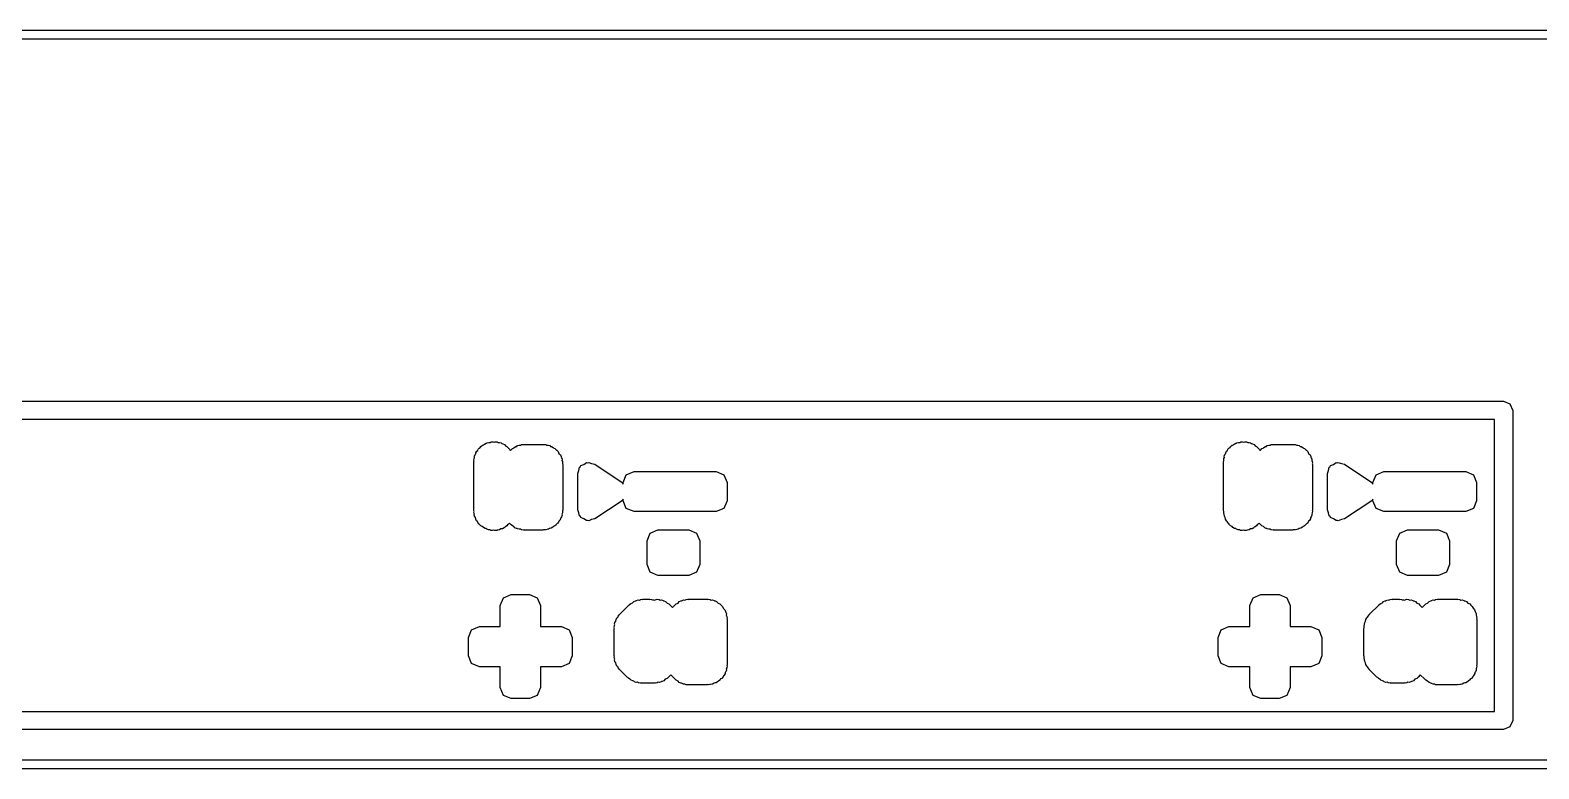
# Model space of a CAD drawing. Extents: x 71 to 186, y -19 to -13.
# Drawn here: x 171.53 to 179.81, y -17.31 to -13.26 of the extents above; entities that cross this region are included whole.
import ezdxf

# ---------------------------------------------------------------- set-up
doc = ezdxf.new("R2010")
doc.units = 0
doc.layers.add('BLACK', color=7, linetype='CONTINUOUS')

msp = doc.modelspace()

# ---------------------------------------------------------------- linework, layer by layer
at = {"layer": 'BLACK', "linetype": 'CONTINUOUS'}
for p, q in [((71.4068, -13.26), (182.597, -13.26)), ((182.572, -13.31), (71.4318, -13.31)), ((144.995, -15.295), (179.615, -15.295)), ((179.615, -15.295), (179.65, -15.3096)), ((179.65, -15.3096), (179.665, -15.345)), ((179.565, -15.395), (145.045, -15.395)), ((179.565, -16.995), (179.565, -15.395)), ((179.665, -15.345), (179.665, -17.045)), ((173.986, -15.5639), (173.988, -15.558)), ((173.988, -15.558), (173.994, -15.551)), ((173.994, -15.551), (174, -15.5479)), ((174, -15.5479), (174.004, -15.542)), ((174.004, -15.542), (174.012, -15.536)), ((174.012, -15.536), (174.018, -15.5343)), ((174.018, -15.5343), (174.023, -15.5292)), ((174.023, -15.5292), (174.032, -15.5252)), ((174.032, -15.5252), (174.035, -15.5251)), ((174.035, -15.5251), (174.038, -15.5231)), ((174.038, -15.5231), (174.047, -15.5201)), ((174.047, -15.5201), (174.054, -15.5206)), ((174.054, -15.5206), (174.06, -15.5173)), ((174.06, -15.5173), (174.07, -15.5163)), ((174.07, -15.5163), (174.076, -15.5181)), ((174.076, -15.5181), (174.082, -15.5163)), ((174.082, -15.5163), (174.092, -15.5173)), ((174.092, -15.5173), (174.098, -15.5206)), ((174.098, -15.5206), (174.105, -15.5201)), ((174.105, -15.5201), (174.114, -15.5231)), ((174.114, -15.5231), (174.118, -15.5269)), ((174.118, -15.5269), (174.124, -15.5276)), ((174.124, -15.5276), (174.133, -15.5326)), ((174.133, -15.5326), (174.138, -15.5393)), ((174.138, -15.5393), (174.146, -15.5426)), ((174.146, -15.5426), (174.153, -15.5496)), ((174.153, -15.5496), (174.154, -15.5518)), ((174.154, -15.5518), (174.156, -15.553)), ((174.156, -15.553), (174.162, -15.56)), ((174.162, -15.56), (174.164, -15.565)), ((174.168, -15.5626), (174.169, -15.5604)), ((174.169, -15.5604), (174.176, -15.5544)), ((174.176, -15.5544), (174.182, -15.5525)), ((174.182, -15.5525), (174.186, -15.5476)), ((174.186, -15.5476), (174.195, -15.5425)), ((174.195, -15.5425), (174.2, -15.5419)), ((174.2, -15.5419), (174.205, -15.5381)), ((174.205, -15.5381), (174.214, -15.5351)), ((174.214, -15.5351), (174.221, -15.5356)), ((174.221, -15.5356), (174.227, -15.5323)), ((174.227, -15.5323), (174.237, -15.5313)), ((174.237, -15.5313), (174.24, -15.5322)), ((174.24, -15.5322), (174.243, -15.531)), ((174.243, -15.531), (174.343, -15.531)), ((174.343, -15.531), (174.346, -15.5322)), ((174.346, -15.5322), (174.349, -15.5313)), ((174.349, -15.5313), (174.359, -15.5323)), ((174.359, -15.5323), (174.365, -15.5356)), ((174.365, -15.5356), (174.372, -15.5351)), ((174.372, -15.5351), (174.381, -15.5381)), ((174.381, -15.5381), (174.385, -15.5419)), ((174.385, -15.5419), (174.391, -15.5426)), ((174.391, -15.5426), (174.4, -15.5476)), ((174.4, -15.5476), (174.404, -15.5525)), ((174.404, -15.5525), (174.41, -15.5544)), ((174.41, -15.5544), (174.417, -15.5604)), ((174.417, -15.5604), (174.418, -15.5626)), ((178.1, -15.5639), (178.102, -15.558)), ((178.102, -15.558), (178.108, -15.551)), ((178.108, -15.551), (178.114, -15.5479)), ((178.114, -15.5479), (178.117, -15.542)), ((178.117, -15.542), (178.125, -15.536)), ((178.125, -15.536), (178.132, -15.5343)), ((178.132, -15.5343), (178.137, -15.5292)), ((178.137, -15.5292), (178.146, -15.5252)), ((178.146, -15.5252), (178.149, -15.5251)), ((178.149, -15.5251), (178.151, -15.5231)), ((178.151, -15.5231), (178.16, -15.5201)), ((178.16, -15.5201), (178.167, -15.5206)), ((178.167, -15.5206), (178.173, -15.5173)), ((178.173, -15.5173), (178.183, -15.5163)), ((178.183, -15.5163), (178.189, -15.5181)), ((178.189, -15.5181), (178.195, -15.5163)), ((178.195, -15.5163), (178.205, -15.5173)), ((178.205, -15.5173), (178.211, -15.5206)), ((178.211, -15.5206), (178.218, -15.5201)), ((178.218, -15.5201), (178.227, -15.5231)), ((178.227, -15.5231), (178.232, -15.5269)), ((178.232, -15.5269), (178.237, -15.5276)), ((178.237, -15.5276), (178.246, -15.5326)), ((178.246, -15.5326), (178.252, -15.5393)), ((178.252, -15.5393), (178.26, -15.5426)), ((178.26, -15.5426), (178.267, -15.5496)), ((178.267, -15.5496), (178.268, -15.5518)), ((178.268, -15.5518), (178.27, -15.553)), ((178.27, -15.553), (178.276, -15.56)), ((178.276, -15.56), (178.278, -15.565)), ((178.281, -15.5626), (178.282, -15.5604)), ((178.282, -15.5604), (178.289, -15.5544)), ((178.289, -15.5544), (178.295, -15.5525)), ((178.295, -15.5525), (178.299, -15.5476)), ((178.299, -15.5476), (178.308, -15.5425)), ((178.308, -15.5425), (178.314, -15.5419)), ((178.314, -15.5419), (178.318, -15.5381)), ((178.318, -15.5381), (178.327, -15.5351)), ((178.327, -15.5351), (178.334, -15.5356)), ((178.334, -15.5356), (178.34, -15.5323)), ((178.34, -15.5323), (178.35, -15.5313)), ((178.35, -15.5313), (178.353, -15.5322)), ((178.353, -15.5322), (178.356, -15.531)), ((178.356, -15.531), (178.456, -15.531)), ((178.456, -15.531), (178.459, -15.5322)), ((178.459, -15.5322), (178.462, -15.5313)), ((178.462, -15.5313), (178.472, -15.5323)), ((178.472, -15.5323), (178.478, -15.5356)), ((178.478, -15.5356), (178.485, -15.5351)), ((178.485, -15.5351), (178.494, -15.5381)), ((178.494, -15.5381), (178.499, -15.5419)), ((178.499, -15.5419), (178.504, -15.5426)), ((178.504, -15.5426), (178.513, -15.5476)), ((178.513, -15.5476), (178.517, -15.5525)), ((178.517, -15.5525), (178.523, -15.5544)), ((178.523, -15.5544), (178.53, -15.5604)), ((178.53, -15.5604), (178.532, -15.5626)), ((173.965, -15.619), (173.966, -15.609)), ((173.966, -15.6221), (173.965, -15.619)), ((173.965, -15.625), (173.966, -15.6221)), ((173.965, -15.895), (173.965, -15.625)), ((173.966, -15.609), (173.969, -15.6029)), ((173.969, -15.596), (173.972, -15.587)), ((173.969, -15.6029), (173.969, -15.596)), ((173.972, -15.587), (173.976, -15.5826)), ((173.976, -15.5769), (173.981, -15.5679)), ((173.976, -15.5826), (173.976, -15.5769)), ((173.981, -15.5679), (173.986, -15.5639)), ((174.164, -15.565), (174.165, -15.5636)), ((174.165, -15.5636), (174.168, -15.5626)), ((174.418, -15.5626), (174.42, -15.5636)), ((174.42, -15.5636), (174.427, -15.5706)), ((174.427, -15.5706), (174.431, -15.5809)), ((174.431, -15.5809), (174.44, -15.5886)), ((174.44, -15.5886), (174.444, -15.5976)), ((174.444, -15.5976), (174.444, -15.6007)), ((174.444, -15.6007), (174.446, -15.603)), ((174.446, -15.603), (174.449, -15.612)), ((174.449, -15.612), (174.448, -15.6189)), ((174.448, -15.6189), (174.451, -15.625)), ((174.451, -15.625), (174.452, -15.635)), ((174.452, -15.635), (174.451, -15.6381)), ((174.451, -15.6381), (174.453, -15.641)), ((174.453, -15.641), (174.453, -15.891)), ((174.552, -15.6476), (174.568, -15.6409)), ((174.568, -15.6409), (174.583, -15.6312)), ((174.583, -15.6312), (174.589, -15.6324)), ((174.589, -15.6324), (174.595, -15.63)), ((174.595, -15.63), (174.611, -15.6367)), ((174.611, -15.6367), (174.628, -15.6401)), ((174.628, -15.6401), (174.778, -15.7401)), ((178.078, -15.625), (178.08, -15.6221)), ((178.078, -15.895), (178.078, -15.625)), ((178.079, -15.619), (178.08, -15.609)), ((178.08, -15.6221), (178.079, -15.619)), ((178.08, -15.609), (178.083, -15.6029)), ((178.082, -15.596), (178.085, -15.587)), ((178.083, -15.6029), (178.082, -15.596)), ((178.085, -15.587), (178.089, -15.5826)), ((178.089, -15.5826), (178.09, -15.5769)), ((178.09, -15.5769), (178.095, -15.5679)), ((178.095, -15.5679), (178.1, -15.5639)), ((178.278, -15.565), (178.279, -15.5636)), ((178.279, -15.5636), (178.281, -15.5626)), ((178.532, -15.5626), (178.534, -15.5636)), ((178.534, -15.5636), (178.541, -15.5706)), ((178.541, -15.5706), (178.545, -15.5809)), ((178.545, -15.5809), (178.553, -15.5886)), ((178.553, -15.5886), (178.557, -15.5976)), ((178.557, -15.5976), (178.557, -15.6007)), ((178.557, -15.6007), (178.559, -15.603)), ((178.559, -15.603), (178.562, -15.612)), ((178.562, -15.612), (178.562, -15.6189)), ((178.562, -15.6189), (178.565, -15.625)), ((178.565, -15.625), (178.566, -15.635)), ((178.566, -15.635), (178.565, -15.6381)), ((178.565, -15.6381), (178.566, -15.641)), ((178.566, -15.641), (178.566, -15.891)), ((178.666, -15.6476), (178.682, -15.6409)), ((178.682, -15.6409), (178.697, -15.6312)), ((178.697, -15.6312), (178.703, -15.6324)), ((178.703, -15.6324), (178.708, -15.63)), ((178.708, -15.63), (178.725, -15.6367)), ((178.725, -15.6367), (178.742, -15.6401)), ((178.742, -15.6401), (178.892, -15.7401)), ((174.535, -15.69), (174.541, -15.6739)), ((174.535, -15.89), (174.535, -15.69)), ((174.541, -15.6739), (174.545, -15.6567)), ((174.545, -15.6567), (174.55, -15.6533)), ((174.55, -15.6533), (174.552, -15.6476)), ((174.784, -15.74), (174.801, -15.6976)), ((174.801, -15.6976), (174.844, -15.68)), ((174.844, -15.68), (175.294, -15.68)), ((175.294, -15.68), (175.336, -15.6976)), ((175.336, -15.6976), (175.354, -15.74)), ((178.648, -15.69), (178.655, -15.6739)), ((178.648, -15.89), (178.648, -15.69)), ((178.655, -15.6739), (178.658, -15.6567)), ((178.658, -15.6567), (178.664, -15.6533)), ((178.664, -15.6533), (178.666, -15.6476)), ((178.897, -15.74), (178.915, -15.6976)), ((178.915, -15.6976), (178.957, -15.68)), ((178.957, -15.68), (179.407, -15.68)), ((179.407, -15.68), (179.45, -15.6976)), ((179.45, -15.6976), (179.467, -15.74)), ((174.778, -15.7401), (174.784, -15.7486)), ((174.784, -15.7486), (174.784, -15.74)), ((175.354, -15.74), (175.354, -15.84)), ((178.892, -15.7401), (178.897, -15.7486)), ((178.897, -15.7486), (178.897, -15.74)), ((179.467, -15.74), (179.467, -15.84)), ((174.453, -15.891), (174.451, -15.8939)), ((174.541, -15.9061), (174.535, -15.89)), ((174.778, -15.8399), (174.628, -15.9399)), ((174.784, -15.8314), (174.778, -15.8399)), ((174.784, -15.84), (174.784, -15.8314)), ((174.801, -15.8824), (174.784, -15.84)), ((174.844, -15.9), (174.801, -15.8824)), ((175.336, -15.8824), (175.294, -15.9)), ((175.354, -15.84), (175.336, -15.8824)), ((178.566, -15.891), (178.565, -15.8939)), ((178.655, -15.9061), (178.648, -15.89)), ((178.892, -15.8399), (178.742, -15.9399)), ((178.897, -15.8314), (178.892, -15.8399)), ((178.897, -15.84), (178.897, -15.8314)), ((178.915, -15.8824), (178.897, -15.84)), ((178.957, -15.9), (178.915, -15.8824)), ((179.45, -15.8824), (179.407, -15.9)), ((179.467, -15.84), (179.45, -15.8824)), ((173.966, -15.8986), (173.965, -15.895)), ((173.965, -15.9024), (173.966, -15.8986)), ((173.966, -15.9104), (173.965, -15.9024)), ((173.968, -15.9131), (173.966, -15.9104)), ((173.967, -15.916), (173.968, -15.9131)), ((173.969, -15.925), (173.967, -15.916)), ((173.974, -15.9323), (173.969, -15.925)), ((173.975, -15.9411), (173.974, -15.9323)), ((173.98, -15.9501), (173.975, -15.9411)), ((173.985, -15.9541), (173.98, -15.9501)), ((173.987, -15.96), (173.985, -15.9541)), ((173.993, -15.967), (173.987, -15.96)), ((173.995, -15.9682), (173.993, -15.967)), ((173.996, -15.9704), (173.995, -15.9682)), ((174.003, -15.9774), (173.996, -15.9704)), ((174.149, -15.9721), (174.146, -15.978)), ((174.155, -15.969), (174.149, -15.9721)), ((174.16, -15.9639), (174.155, -15.969)), ((174.165, -15.9694), (174.16, -15.9639)), ((174.168, -15.9704), (174.165, -15.9694)), ((174.169, -15.9726), (174.168, -15.9704)), ((174.176, -15.9786), (174.169, -15.9726)), ((174.414, -15.974), (174.409, -15.9778)), ((174.415, -15.9726), (174.414, -15.9729)), ((174.414, -15.9729), (174.414, -15.974)), ((174.416, -15.9704), (174.415, -15.9726)), ((174.418, -15.9694), (174.416, -15.9704)), ((174.422, -15.9658), (174.418, -15.9694)), ((174.423, -15.965), (174.422, -15.9658)), ((174.429, -15.958), (174.423, -15.965)), ((174.431, -15.9523), (174.429, -15.958)), ((174.435, -15.9491), (174.431, -15.9523)), ((174.436, -15.9481), (174.435, -15.9488)), ((174.435, -15.9488), (174.435, -15.9491)), ((174.441, -15.9391), (174.436, -15.9481)), ((174.442, -15.9334), (174.441, -15.9391)), ((174.446, -15.929), (174.442, -15.9334)), ((174.449, -15.92), (174.446, -15.929)), ((174.451, -15.907), (174.448, -15.9131)), ((174.448, -15.9131), (174.449, -15.92)), ((174.451, -15.8939), (174.452, -15.897)), ((174.452, -15.897), (174.451, -15.907)), ((174.545, -15.9233), (174.541, -15.9061)), ((174.55, -15.9267), (174.545, -15.9233)), ((174.552, -15.9324), (174.55, -15.9267)), ((174.568, -15.9391), (174.552, -15.9324)), ((174.583, -15.9488), (174.568, -15.9391)), ((174.589, -15.9476), (174.583, -15.9488)), ((174.595, -15.95), (174.589, -15.9476)), ((174.611, -15.9433), (174.595, -15.95)), ((174.628, -15.9399), (174.611, -15.9433)), ((175.294, -15.9), (174.844, -15.9)), ((178.08, -15.8986), (178.078, -15.895)), ((178.079, -15.9024), (178.08, -15.8986)), ((178.08, -15.9104), (178.079, -15.9024)), ((178.081, -15.9131), (178.08, -15.9104)), ((178.081, -15.916), (178.081, -15.9131)), ((178.083, -15.925), (178.081, -15.916)), ((178.088, -15.9323), (178.083, -15.925)), ((178.089, -15.9411), (178.088, -15.9323)), ((178.094, -15.9501), (178.089, -15.9411)), ((178.099, -15.9541), (178.094, -15.9501)), ((178.101, -15.96), (178.099, -15.9541)), ((178.107, -15.967), (178.101, -15.96)), ((178.109, -15.9682), (178.107, -15.967)), ((178.11, -15.9704), (178.109, -15.9682)), ((178.117, -15.9774), (178.11, -15.9704)), ((178.263, -15.9721), (178.259, -15.978)), ((178.269, -15.969), (178.263, -15.9721)), ((178.273, -15.9639), (178.269, -15.969)), ((178.279, -15.9694), (178.273, -15.9639)), ((178.281, -15.9704), (178.279, -15.9694)), ((178.282, -15.9726), (178.281, -15.9704)), ((178.289, -15.9786), (178.282, -15.9726)), ((178.527, -15.974), (178.522, -15.9778)), ((178.528, -15.9729), (178.527, -15.974)), ((178.53, -15.9704), (178.528, -15.9726)), ((178.528, -15.9726), (178.528, -15.9729)), ((178.532, -15.9694), (178.53, -15.9704)), ((178.535, -15.9658), (178.532, -15.9694)), ((178.537, -15.965), (178.535, -15.9658)), ((178.543, -15.958), (178.537, -15.965)), ((178.545, -15.9523), (178.543, -15.958)), ((178.549, -15.9491), (178.545, -15.9523)), ((178.55, -15.9481), (178.549, -15.9488)), ((178.549, -15.9488), (178.549, -15.9491)), ((178.555, -15.9391), (178.55, -15.9481)), ((178.559, -15.929), (178.555, -15.9334)), ((178.555, -15.9334), (178.555, -15.9391)), ((178.562, -15.92), (178.559, -15.929)), ((178.565, -15.907), (178.562, -15.9131)), ((178.562, -15.9131), (178.562, -15.92)), ((178.565, -15.8939), (178.566, -15.897)), ((178.566, -15.897), (178.565, -15.907)), ((178.658, -15.9233), (178.655, -15.9061)), ((178.664, -15.9267), (178.658, -15.9233)), ((178.666, -15.9324), (178.664, -15.9267)), ((178.682, -15.9391), (178.666, -15.9324)), ((178.697, -15.9488), (178.682, -15.9391)), ((178.703, -15.9476), (178.697, -15.9488)), ((178.708, -15.95), (178.703, -15.9476)), ((178.725, -15.9433), (178.708, -15.95)), ((178.742, -15.9399), (178.725, -15.9433)), ((179.407, -15.9), (178.957, -15.9)), ((174.011, -15.9807), (174.003, -15.9774)), ((174.017, -15.9874), (174.011, -15.9807)), ((174.026, -15.9924), (174.017, -15.9874)), ((174.031, -15.9931), (174.026, -15.9924)), ((174.036, -15.9969), (174.031, -15.9931)), ((174.045, -15.9999), (174.036, -15.9969)), ((174.052, -15.9994), (174.045, -15.9999)), ((174.058, -16.0027), (174.052, -15.9994)), ((174.068, -16.0037), (174.058, -16.0027)), ((174.074, -16.0019), (174.068, -16.0037)), ((174.08, -16.0037), (174.074, -16.0019)), ((174.09, -16.0027), (174.08, -16.0037)), ((174.093, -16.0009), (174.09, -16.0027)), ((174.097, -16.0016), (174.093, -16.0009)), ((174.106, -15.9996), (174.097, -16.0016)), ((174.113, -15.9945), (174.106, -15.9996)), ((174.122, -15.9934), (174.113, -15.9945)), ((174.131, -15.9884), (174.122, -15.9934)), ((174.134, -15.9851), (174.131, -15.9884)), ((174.138, -15.984), (174.134, -15.9851)), ((174.146, -15.978), (174.138, -15.984)), ((174.184, -15.9813), (174.176, -15.9786)), ((174.19, -15.9878), (174.184, -15.9813)), ((174.199, -15.9918), (174.19, -15.9878)), ((174.202, -15.9919), (174.199, -15.9918)), ((174.205, -15.9939), (174.202, -15.9919)), ((174.214, -15.9969), (174.205, -15.9939)), ((174.221, -15.9964), (174.214, -15.9969)), ((174.227, -15.9997), (174.221, -15.9964)), ((174.237, -16.0007), (174.227, -15.9997)), ((174.24, -15.9998), (174.237, -16.0007)), ((174.243, -16.001), (174.24, -15.9998)), ((174.343, -16.001), (174.243, -16.001)), ((174.347, -15.9994), (174.343, -16.001)), ((174.348, -15.9997), (174.347, -15.9994)), ((174.351, -16.0004), (174.348, -15.9996)), ((174.348, -15.9996), (174.348, -15.9997)), ((174.358, -15.9994), (174.351, -16.0004)), ((174.36, -15.9985), (174.358, -15.9994)), ((174.361, -15.9988), (174.36, -15.9985)), ((174.371, -15.9968), (174.361, -15.9988)), ((174.373, -15.9957), (174.371, -15.9968)), ((174.374, -15.9956), (174.373, -15.9957)), ((174.379, -15.9915), (174.374, -15.9956)), ((174.389, -15.9904), (174.379, -15.9915)), ((174.398, -15.9854), (174.389, -15.9904)), ((174.399, -15.9844), (174.398, -15.9847)), ((174.398, -15.9847), (174.398, -15.9854)), ((174.402, -15.9811), (174.399, -15.9844)), ((174.406, -15.98), (174.402, -15.9811)), ((174.408, -15.9786), (174.406, -15.98)), ((174.409, -15.9778), (174.408, -15.9786)), ((174.408, -15.9786), (174.408, -15.9786)), ((174.915, -16.06), (174.932, -16.0176)), ((174.932, -16.0176), (174.975, -16)), ((174.975, -16), (175.145, -16)), ((175.145, -16), (175.187, -16.0176)), ((175.187, -16.0176), (175.205, -16.06)), ((178.125, -15.9807), (178.117, -15.9774)), ((178.13, -15.9874), (178.125, -15.9807)), ((178.139, -15.9924), (178.13, -15.9874)), ((178.145, -15.9931), (178.139, -15.9924)), ((178.149, -15.9969), (178.145, -15.9931)), ((178.158, -15.9999), (178.149, -15.9969)), ((178.165, -15.9994), (178.158, -15.9999)), ((178.171, -16.0027), (178.165, -15.9994)), ((178.181, -16.0037), (178.171, -16.0027)), ((178.187, -16.0019), (178.181, -16.0037)), ((178.193, -16.0037), (178.187, -16.0019)), ((178.203, -16.0027), (178.193, -16.0037)), ((178.207, -16.0009), (178.203, -16.0027)), ((178.21, -16.0016), (178.207, -16.0009)), ((178.219, -15.9996), (178.21, -16.0016)), ((178.227, -15.9945), (178.219, -15.9996)), ((178.235, -15.9934), (178.227, -15.9945)), ((178.244, -15.9884), (178.235, -15.9934)), ((178.247, -15.9851), (178.244, -15.9884)), ((178.251, -15.984), (178.247, -15.9851)), ((178.259, -15.978), (178.251, -15.984)), ((178.298, -15.9813), (178.289, -15.9786)), ((178.304, -15.9878), (178.298, -15.9813)), ((178.313, -15.9918), (178.304, -15.9878)), ((178.316, -15.9919), (178.313, -15.9918)), ((178.318, -15.9939), (178.316, -15.9919)), ((178.327, -15.9969), (178.318, -15.9939)), ((178.334, -15.9964), (178.327, -15.9969)), ((178.34, -15.9997), (178.334, -15.9964)), ((178.35, -16.0007), (178.34, -15.9997)), ((178.353, -15.9998), (178.35, -16.0007)), ((178.356, -16.001), (178.353, -15.9998)), ((178.456, -16.001), (178.356, -16.001)), ((178.46, -15.9994), (178.456, -16.001)), ((178.461, -15.9997), (178.46, -15.9994)), ((178.462, -15.9996), (178.461, -15.9997)), ((178.465, -16.0004), (178.462, -15.9996)), ((178.472, -15.9994), (178.465, -16.0004)), ((178.473, -15.9985), (178.472, -15.9994)), ((178.475, -15.9988), (178.473, -15.9985)), ((178.485, -15.9968), (178.475, -15.9988)), ((178.487, -15.9957), (178.485, -15.9968)), ((178.493, -15.9915), (178.487, -15.9956)), ((178.487, -15.9956), (178.487, -15.9957)), ((178.502, -15.9904), (178.493, -15.9915)), ((178.511, -15.9854), (178.502, -15.9904)), ((178.512, -15.9847), (178.511, -15.9854)), ((178.515, -15.9811), (178.512, -15.9844)), ((178.512, -15.9844), (178.512, -15.9847)), ((178.519, -15.98), (178.515, -15.9811)), ((178.521, -15.9786), (178.519, -15.98)), ((178.522, -15.9778), (178.521, -15.9786)), ((178.521, -15.9786), (178.521, -15.9786)), ((179.028, -16.06), (179.046, -16.0176)), ((179.046, -16.0176), (179.088, -16)), ((179.088, -16), (179.258, -16)), ((179.258, -16), (179.301, -16.0176)), ((179.301, -16.0176), (179.318, -16.06)), ((174.915, -16.19), (174.915, -16.06)), ((175.205, -16.06), (175.205, -16.19)), ((179.028, -16.19), (179.028, -16.06)), ((179.318, -16.06), (179.318, -16.19)), ((174.932, -16.2324), (174.915, -16.19)), ((175.205, -16.19), (175.187, -16.2324)), ((179.046, -16.2324), (179.028, -16.19)), ((179.318, -16.19), (179.301, -16.2324)), ((174.975, -16.25), (174.932, -16.2324)), ((175.145, -16.25), (174.975, -16.25)), ((175.187, -16.2324), (175.145, -16.25)), ((179.088, -16.25), (179.046, -16.2324)), ((179.258, -16.25), (179.088, -16.25)), ((179.301, -16.2324), (179.258, -16.25)), ((174.11, -16.415), (174.127, -16.3726)), ((174.127, -16.3726), (174.17, -16.355)), ((174.17, -16.355), (174.27, -16.355)), ((174.27, -16.355), (174.312, -16.3726)), ((174.312, -16.3726), (174.33, -16.415)), ((174.842, -16.3932), (174.851, -16.3892)), ((174.851, -16.3892), (174.854, -16.3891)), ((174.854, -16.3891), (174.857, -16.3871)), ((174.857, -16.3871), (174.866, -16.3841)), ((174.866, -16.3841), (174.873, -16.3846)), ((174.873, -16.3846), (174.879, -16.3813)), ((174.879, -16.3813), (174.889, -16.3803)), ((174.889, -16.3803), (174.892, -16.3812)), ((174.892, -16.3812), (174.895, -16.38)), ((174.895, -16.38), (174.925, -16.38)), ((174.925, -16.38), (174.928, -16.3813)), ((174.928, -16.3813), (174.931, -16.3804)), ((174.931, -16.3804), (174.94, -16.3814)), ((174.94, -16.3814), (174.945, -16.3841)), ((174.945, -16.3841), (174.951, -16.3835)), ((174.951, -16.3835), (174.955, -16.3849)), ((174.955, -16.3849), (174.971, -16.3803)), ((174.971, -16.3803), (174.981, -16.3813)), ((174.981, -16.3813), (174.987, -16.3846)), ((174.987, -16.3846), (174.994, -16.3841)), ((174.994, -16.3841), (175.003, -16.3871)), ((175.003, -16.3871), (175.005, -16.3891)), ((175.005, -16.3891), (175.008, -16.3892)), ((175.008, -16.3892), (175.017, -16.3932)), ((175.092, -16.3932), (175.101, -16.3892)), ((175.101, -16.3892), (175.104, -16.3891)), ((175.104, -16.3891), (175.107, -16.3871)), ((175.107, -16.3871), (175.116, -16.3841)), ((175.116, -16.3841), (175.123, -16.3846)), ((175.123, -16.3846), (175.129, -16.3813)), ((175.129, -16.3813), (175.139, -16.3803)), ((175.139, -16.3803), (175.142, -16.3812)), ((175.142, -16.3812), (175.145, -16.38)), ((175.145, -16.38), (175.245, -16.38)), ((175.245, -16.38), (175.248, -16.3812)), ((175.248, -16.3812), (175.251, -16.3803)), ((175.251, -16.3803), (175.261, -16.3813)), ((175.261, -16.3813), (175.267, -16.3846)), ((175.267, -16.3846), (175.274, -16.3841)), ((175.274, -16.3841), (175.283, -16.3871)), ((175.283, -16.3871), (175.285, -16.3891)), ((175.285, -16.3891), (175.288, -16.3892)), ((175.288, -16.3892), (175.297, -16.3932)), ((178.223, -16.415), (178.241, -16.3726)), ((178.241, -16.3726), (178.283, -16.355)), ((178.283, -16.355), (178.383, -16.355)), ((178.383, -16.355), (178.426, -16.3726)), ((178.426, -16.3726), (178.443, -16.415)), ((178.956, -16.3932), (178.965, -16.3892)), ((178.965, -16.3892), (178.968, -16.3891)), ((178.968, -16.3891), (178.97, -16.3871)), ((178.97, -16.3871), (178.979, -16.3841)), ((178.979, -16.3841), (178.986, -16.3846)), ((178.986, -16.3846), (178.992, -16.3813)), ((178.992, -16.3813), (179.002, -16.3803)), ((179.002, -16.3803), (179.005, -16.3812)), ((179.005, -16.3812), (179.008, -16.38)), ((179.008, -16.38), (179.038, -16.38)), ((179.038, -16.38), (179.042, -16.3813)), ((179.042, -16.3813), (179.045, -16.3804)), ((179.045, -16.3804), (179.054, -16.3814)), ((179.054, -16.3814), (179.059, -16.3841)), ((179.059, -16.3841), (179.065, -16.3835)), ((179.065, -16.3835), (179.069, -16.3849)), ((179.069, -16.3849), (179.084, -16.3803)), ((179.084, -16.3803), (179.094, -16.3813)), ((179.094, -16.3813), (179.1, -16.3846)), ((179.1, -16.3846), (179.107, -16.3841)), ((179.107, -16.3841), (179.116, -16.3871)), ((179.116, -16.3871), (179.119, -16.3891)), ((179.119, -16.3891), (179.122, -16.3892)), ((179.122, -16.3892), (179.131, -16.3932)), ((179.206, -16.3932), (179.215, -16.3892)), ((179.215, -16.3892), (179.218, -16.3891)), ((179.218, -16.3891), (179.22, -16.3871)), ((179.22, -16.3871), (179.229, -16.3841)), ((179.229, -16.3841), (179.236, -16.3846)), ((179.236, -16.3846), (179.242, -16.3813)), ((179.242, -16.3813), (179.252, -16.3803)), ((179.252, -16.3803), (179.255, -16.3812)), ((179.255, -16.3812), (179.258, -16.38)), ((179.258, -16.38), (179.358, -16.38)), ((179.358, -16.38), (179.361, -16.3812)), ((179.361, -16.3812), (179.364, -16.3803)), ((179.364, -16.3803), (179.374, -16.3813)), ((179.374, -16.3813), (179.38, -16.3846)), ((179.38, -16.3846), (179.387, -16.3841)), ((179.387, -16.3841), (179.396, -16.3871)), ((179.396, -16.3871), (179.399, -16.3891)), ((179.399, -16.3891), (179.402, -16.3892)), ((179.402, -16.3892), (179.411, -16.3932)), ((174.11, -16.53), (174.11, -16.415)), ((174.33, -16.415), (174.33, -16.53)), ((174.757, -16.473), (174.763, -16.466)), ((174.763, -16.466), (174.765, -16.4648)), ((174.765, -16.4648), (174.766, -16.4626)), ((174.766, -16.4626), (174.816, -16.4126)), ((174.816, -16.4126), (174.818, -16.4118)), ((174.818, -16.4118), (174.819, -16.4098)), ((174.819, -16.4098), (174.827, -16.4028)), ((174.827, -16.4028), (174.836, -16.3999)), ((174.836, -16.3999), (174.842, -16.3932)), ((175.017, -16.3932), (175.025, -16.4013)), ((175.025, -16.4013), (175.035, -16.4056)), ((175.035, -16.4056), (175.042, -16.4126)), ((175.042, -16.4126), (175.042, -16.4126)), ((175.042, -16.4126), (175.055, -16.4251)), ((175.055, -16.4251), (175.067, -16.4126)), ((175.067, -16.4126), (175.074, -16.4056)), ((175.067, -16.4126), (175.067, -16.4126)), ((175.074, -16.4056), (175.085, -16.4013)), ((175.085, -16.4013), (175.092, -16.3932)), ((175.297, -16.3932), (175.305, -16.4013)), ((175.305, -16.4013), (175.315, -16.4056)), ((175.315, -16.4056), (175.322, -16.4126)), ((175.322, -16.4126), (175.322, -16.4126)), ((175.322, -16.4126), (175.329, -16.4196)), ((175.329, -16.4196), (175.333, -16.4299)), ((175.333, -16.4299), (175.342, -16.4376)), ((175.342, -16.4376), (175.346, -16.4466)), ((175.346, -16.4466), (175.346, -16.4497)), ((175.346, -16.4497), (175.348, -16.452)), ((175.348, -16.452), (175.351, -16.461)), ((175.351, -16.461), (175.35, -16.4679)), ((175.35, -16.4679), (175.353, -16.474)), ((178.223, -16.53), (178.223, -16.415)), ((178.443, -16.415), (178.443, -16.53)), ((178.871, -16.473), (178.877, -16.466)), ((178.877, -16.466), (178.879, -16.4648)), ((178.879, -16.4648), (178.88, -16.4626)), ((178.88, -16.4626), (178.93, -16.4126)), ((178.93, -16.4126), (178.932, -16.4118)), ((178.932, -16.4118), (178.933, -16.4098)), ((178.933, -16.4098), (178.941, -16.4028)), ((178.941, -16.4028), (178.95, -16.3999)), ((178.95, -16.3999), (178.956, -16.3932)), ((179.131, -16.3932), (179.138, -16.4013)), ((179.138, -16.4013), (179.149, -16.4056)), ((179.149, -16.4056), (179.156, -16.4126)), ((179.156, -16.4126), (179.156, -16.4126)), ((179.156, -16.4126), (179.168, -16.4251)), ((179.168, -16.4251), (179.181, -16.4126)), ((179.181, -16.4126), (179.188, -16.4056)), ((179.181, -16.4126), (179.181, -16.4126)), ((179.188, -16.4056), (179.198, -16.4013)), ((179.198, -16.4013), (179.206, -16.3932)), ((179.411, -16.3932), (179.418, -16.4013)), ((179.418, -16.4013), (179.429, -16.4056)), ((179.429, -16.4056), (179.436, -16.4126)), ((179.436, -16.4126), (179.436, -16.4126)), ((179.436, -16.4126), (179.443, -16.4196)), ((179.443, -16.4196), (179.447, -16.4299)), ((179.447, -16.4299), (179.455, -16.4376)), ((179.455, -16.4376), (179.459, -16.4466)), ((179.459, -16.4466), (179.459, -16.4497)), ((179.459, -16.4497), (179.461, -16.452)), ((179.461, -16.452), (179.464, -16.461)), ((179.464, -16.461), (179.464, -16.4679)), ((179.464, -16.4679), (179.467, -16.474)), ((173.935, -16.59), (173.952, -16.5476)), ((173.952, -16.5476), (173.995, -16.53)), ((173.995, -16.53), (174.11, -16.53)), ((174.33, -16.53), (174.445, -16.53)), ((174.445, -16.53), (174.487, -16.5476)), ((174.487, -16.5476), (174.505, -16.59)), ((174.735, -16.534), (174.736, -16.524)), ((174.736, -16.5371), (174.735, -16.534)), ((174.735, -16.54), (174.736, -16.5371)), ((174.735, -16.69), (174.735, -16.54)), ((174.736, -16.524), (174.738, -16.5207)), ((174.737, -16.517), (174.739, -16.508)), ((174.738, -16.5207), (174.737, -16.517)), ((174.739, -16.508), (174.744, -16.5007)), ((174.744, -16.5007), (174.745, -16.4919)), ((174.745, -16.4919), (174.75, -16.4829)), ((174.75, -16.4829), (174.755, -16.4789)), ((174.755, -16.4789), (174.757, -16.473)), ((175.353, -16.474), (175.354, -16.484)), ((175.354, -16.484), (175.353, -16.4871)), ((175.353, -16.4871), (175.355, -16.49)), ((175.355, -16.49), (175.355, -16.74)), ((178.048, -16.59), (178.066, -16.5476)), ((178.066, -16.5476), (178.108, -16.53)), ((178.108, -16.53), (178.223, -16.53)), ((178.443, -16.53), (178.558, -16.53)), ((178.558, -16.53), (178.601, -16.5476)), ((178.601, -16.5476), (178.618, -16.59)), ((178.848, -16.54), (178.85, -16.5371)), ((178.848, -16.69), (178.848, -16.54)), ((178.849, -16.534), (178.85, -16.524)), ((178.85, -16.5371), (178.849, -16.534)), ((178.85, -16.524), (178.851, -16.5207)), ((178.851, -16.517), (178.853, -16.508)), ((178.851, -16.5207), (178.851, -16.517)), ((178.853, -16.508), (178.858, -16.5007)), ((178.858, -16.5007), (178.859, -16.4919)), ((178.859, -16.4919), (178.864, -16.4829)), ((178.864, -16.4829), (178.869, -16.4789)), ((178.869, -16.4789), (178.871, -16.473)), ((179.467, -16.474), (179.468, -16.484)), ((179.468, -16.484), (179.467, -16.4871)), ((179.467, -16.4871), (179.468, -16.49)), ((179.468, -16.49), (179.468, -16.74)), ((173.935, -16.69), (173.935, -16.59)), ((174.505, -16.59), (174.505, -16.69)), ((178.048, -16.69), (178.048, -16.59)), ((178.618, -16.59), (178.618, -16.69)), ((173.952, -16.7324), (173.935, -16.69)), ((174.505, -16.69), (174.487, -16.7324)), ((174.736, -16.6929), (174.735, -16.69)), ((174.735, -16.696), (174.736, -16.6929)), ((174.736, -16.706), (174.735, -16.696)), ((174.738, -16.7093), (174.736, -16.706)), ((174.737, -16.713), (174.738, -16.7093)), ((174.739, -16.722), (174.737, -16.713)), ((178.066, -16.7324), (178.048, -16.69)), ((178.618, -16.69), (178.601, -16.7324)), ((178.85, -16.6929), (178.848, -16.69)), ((178.849, -16.696), (178.85, -16.6929)), ((178.85, -16.706), (178.849, -16.696)), ((178.851, -16.7093), (178.85, -16.706)), ((178.851, -16.713), (178.851, -16.7093)), ((178.853, -16.722), (178.851, -16.713)), ((173.995, -16.75), (173.952, -16.7324)), ((174.11, -16.75), (173.995, -16.75)), ((174.11, -16.865), (174.11, -16.75)), ((174.445, -16.75), (174.33, -16.75)), ((174.33, -16.75), (174.33, -16.865)), ((174.487, -16.7324), (174.445, -16.75)), ((174.744, -16.7293), (174.739, -16.722)), ((174.745, -16.7381), (174.744, -16.7293)), ((174.75, -16.7471), (174.745, -16.7381)), ((174.755, -16.7511), (174.75, -16.7471)), ((174.757, -16.757), (174.755, -16.7511)), ((174.763, -16.764), (174.757, -16.757)), ((174.765, -16.7652), (174.763, -16.764)), ((174.766, -16.7674), (174.765, -16.7652)), ((174.806, -16.8074), (174.766, -16.7674)), ((175.045, -16.7949), (175.032, -16.8074)), ((175.067, -16.8174), (175.045, -16.7949)), ((175.336, -16.7998), (175.333, -16.8014)), ((175.333, -16.8014), (175.333, -16.804)), ((175.338, -16.7971), (175.336, -16.7986)), ((175.336, -16.7986), (175.336, -16.7998)), ((175.343, -16.7881), (175.338, -16.7971)), ((175.344, -16.7824), (175.343, -16.7881)), ((175.348, -16.778), (175.344, -16.7824)), ((175.351, -16.769), (175.348, -16.778)), ((175.353, -16.756), (175.35, -16.7621)), ((175.35, -16.7621), (175.351, -16.769)), ((175.355, -16.74), (175.353, -16.7429)), ((175.353, -16.7429), (175.354, -16.746)), ((175.354, -16.746), (175.353, -16.756)), ((178.108, -16.75), (178.066, -16.7324)), ((178.223, -16.75), (178.108, -16.75)), ((178.223, -16.865), (178.223, -16.75)), ((178.558, -16.75), (178.443, -16.75)), ((178.443, -16.75), (178.443, -16.865)), ((178.601, -16.7324), (178.558, -16.75)), ((178.858, -16.7293), (178.853, -16.722)), ((178.859, -16.7381), (178.858, -16.7293)), ((178.864, -16.7471), (178.859, -16.7381)), ((178.869, -16.7511), (178.864, -16.7471)), ((178.871, -16.757), (178.869, -16.7511)), ((178.877, -16.764), (178.871, -16.757)), ((178.879, -16.7652), (178.877, -16.764)), ((178.88, -16.7674), (178.879, -16.7652)), ((178.92, -16.8074), (178.88, -16.7674)), ((179.158, -16.7949), (179.146, -16.8074)), ((179.181, -16.8174), (179.158, -16.7949)), ((179.447, -16.8014), (179.446, -16.804)), ((179.449, -16.7998), (179.447, -16.8014)), ((179.45, -16.7986), (179.449, -16.7998)), ((179.452, -16.7971), (179.45, -16.7986)), ((179.457, -16.7881), (179.452, -16.7971)), ((179.461, -16.778), (179.457, -16.7824)), ((179.457, -16.7824), (179.457, -16.7881)), ((179.464, -16.769), (179.461, -16.778)), ((179.467, -16.756), (179.464, -16.7621)), ((179.464, -16.7621), (179.464, -16.769)), ((179.468, -16.74), (179.467, -16.7429)), ((179.467, -16.7429), (179.468, -16.746)), ((179.468, -16.746), (179.467, -16.756)), ((174.127, -16.9074), (174.11, -16.865)), ((174.33, -16.865), (174.312, -16.9074)), ((174.81, -16.8091), (174.806, -16.8074)), ((174.813, -16.813), (174.81, -16.8091)), ((174.821, -16.819), (174.813, -16.813)), ((174.825, -16.8201), (174.821, -16.819)), ((174.828, -16.8234), (174.825, -16.8201)), ((174.837, -16.8285), (174.828, -16.8234)), ((174.842, -16.8291), (174.837, -16.8285)), ((174.847, -16.8329), (174.842, -16.8291)), ((174.856, -16.8359), (174.847, -16.8329)), ((174.863, -16.8354), (174.856, -16.8359)), ((174.869, -16.8387), (174.863, -16.8354)), ((174.879, -16.8397), (174.869, -16.8387)), ((174.882, -16.8388), (174.879, -16.8397)), ((174.885, -16.84), (174.882, -16.8388)), ((174.925, -16.84), (174.885, -16.84)), ((174.955, -16.84), (174.925, -16.84)), ((174.958, -16.8388), (174.955, -16.84)), ((174.961, -16.8397), (174.958, -16.8388)), ((174.971, -16.8387), (174.961, -16.8397)), ((174.977, -16.8354), (174.971, -16.8387)), ((174.984, -16.8359), (174.977, -16.8354)), ((174.993, -16.8329), (174.984, -16.8359)), ((174.995, -16.8309), (174.993, -16.8329)), ((174.998, -16.8308), (174.995, -16.8309)), ((175.007, -16.8268), (174.998, -16.8308)), ((175.015, -16.8187), (175.007, -16.8268)), ((175.025, -16.8144), (175.015, -16.8187)), ((175.032, -16.8074), (175.025, -16.8144)), ((175.032, -16.8074), (175.032, -16.8074)), ((175.074, -16.8244), (175.067, -16.8174)), ((175.067, -16.8174), (175.067, -16.8174)), ((175.085, -16.8287), (175.074, -16.8244)), ((175.092, -16.8368), (175.085, -16.8287)), ((175.101, -16.8408), (175.092, -16.8368)), ((175.104, -16.8409), (175.101, -16.8408)), ((175.107, -16.8429), (175.104, -16.8409)), ((175.116, -16.8459), (175.107, -16.8429)), ((175.123, -16.8454), (175.116, -16.8459)), ((175.129, -16.8487), (175.123, -16.8454)), ((175.139, -16.8497), (175.129, -16.8487)), ((175.142, -16.8488), (175.139, -16.8497)), ((175.145, -16.85), (175.142, -16.8488)), ((175.245, -16.85), (175.145, -16.85)), ((175.248, -16.8485), (175.245, -16.85)), ((175.252, -16.8495), (175.248, -16.8485)), ((175.26, -16.8485), (175.252, -16.8495)), ((175.262, -16.8474), (175.26, -16.8485)), ((175.264, -16.8478), (175.262, -16.8474)), ((175.274, -16.8458), (175.264, -16.8478)), ((175.284, -16.8397), (175.274, -16.8458)), ((175.289, -16.8387), (175.284, -16.8397)), ((175.292, -16.8384), (175.289, -16.8387)), ((175.294, -16.8379), (175.292, -16.8383)), ((175.292, -16.8383), (175.292, -16.8384)), ((175.302, -16.8329), (175.294, -16.8379)), ((175.304, -16.8307), (175.302, -16.8329)), ((175.307, -16.83), (175.304, -16.8307)), ((175.315, -16.824), (175.307, -16.83)), ((175.316, -16.823), (175.315, -16.8236)), ((175.315, -16.8236), (175.315, -16.824)), ((175.319, -16.8171), (175.316, -16.823)), ((175.325, -16.814), (175.319, -16.8171)), ((175.331, -16.807), (175.325, -16.814)), ((175.332, -16.8051), (175.331, -16.807)), ((175.333, -16.804), (175.332, -16.8051)), ((178.241, -16.9074), (178.223, -16.865)), ((178.443, -16.865), (178.426, -16.9074)), ((178.924, -16.8091), (178.92, -16.8074)), ((178.926, -16.813), (178.924, -16.8091)), ((178.934, -16.819), (178.926, -16.813)), ((178.939, -16.8201), (178.934, -16.819)), ((178.941, -16.8234), (178.939, -16.8201)), ((178.95, -16.8285), (178.941, -16.8234)), ((178.956, -16.8291), (178.95, -16.8285)), ((178.96, -16.8329), (178.956, -16.8291)), ((178.969, -16.8359), (178.96, -16.8329)), ((178.976, -16.8354), (178.969, -16.8359)), ((178.982, -16.8387), (178.976, -16.8354)), ((178.992, -16.8397), (178.982, -16.8387)), ((178.995, -16.8388), (178.992, -16.8397)), ((178.998, -16.84), (178.995, -16.8388)), ((179.038, -16.84), (178.998, -16.84)), ((179.068, -16.84), (179.038, -16.84)), ((179.071, -16.8388), (179.068, -16.84)), ((179.074, -16.8397), (179.071, -16.8388)), ((179.084, -16.8387), (179.074, -16.8397)), ((179.09, -16.8354), (179.084, -16.8387)), ((179.097, -16.8359), (179.09, -16.8354)), ((179.106, -16.8329), (179.097, -16.8359)), ((179.109, -16.8309), (179.106, -16.8329)), ((179.112, -16.8308), (179.109, -16.8309)), ((179.121, -16.8268), (179.112, -16.8308)), ((179.128, -16.8187), (179.121, -16.8268)), ((179.139, -16.8144), (179.128, -16.8187)), ((179.146, -16.8074), (179.139, -16.8144)), ((179.146, -16.8074), (179.146, -16.8074)), ((179.188, -16.8244), (179.181, -16.8174)), ((179.181, -16.8174), (179.181, -16.8174)), ((179.198, -16.8287), (179.188, -16.8244)), ((179.206, -16.8368), (179.198, -16.8287)), ((179.215, -16.8408), (179.206, -16.8368)), ((179.218, -16.8409), (179.215, -16.8408)), ((179.22, -16.8429), (179.218, -16.8409)), ((179.229, -16.8459), (179.22, -16.8429)), ((179.236, -16.8454), (179.229, -16.8459)), ((179.242, -16.8487), (179.236, -16.8454)), ((179.252, -16.8497), (179.242, -16.8487)), ((179.255, -16.8488), (179.252, -16.8497)), ((179.258, -16.85), (179.255, -16.8488)), ((179.358, -16.85), (179.258, -16.85)), ((179.362, -16.8485), (179.358, -16.85)), ((179.366, -16.8495), (179.362, -16.8485)), ((179.374, -16.8485), (179.366, -16.8495)), ((179.376, -16.8474), (179.374, -16.8485)), ((179.378, -16.8478), (179.376, -16.8474)), ((179.388, -16.8458), (179.378, -16.8478)), ((179.397, -16.8397), (179.388, -16.8458)), ((179.403, -16.8387), (179.397, -16.8397)), ((179.405, -16.8384), (179.403, -16.8387)), ((179.406, -16.8383), (179.405, -16.8384)), ((179.408, -16.8379), (179.406, -16.8383)), ((179.416, -16.8329), (179.408, -16.8379)), ((179.418, -16.8307), (179.416, -16.8329)), ((179.42, -16.83), (179.418, -16.8307)), ((179.428, -16.824), (179.42, -16.83)), ((179.429, -16.8236), (179.428, -16.824)), ((179.433, -16.8171), (179.429, -16.823)), ((179.429, -16.823), (179.429, -16.8236)), ((179.439, -16.814), (179.433, -16.8171)), ((179.445, -16.807), (179.439, -16.814)), ((179.446, -16.8051), (179.445, -16.807)), ((179.446, -16.804), (179.446, -16.8051)), ((174.17, -16.925), (174.127, -16.9074)), ((174.27, -16.925), (174.17, -16.925)), ((174.312, -16.9074), (174.27, -16.925)), ((178.283, -16.925), (178.241, -16.9074)), ((178.383, -16.925), (178.283, -16.925)), ((178.426, -16.9074), (178.383, -16.925)), ((145.045, -16.995), (179.565, -16.995)), ((179.665, -17.045), (179.65, -17.0804)), ((179.615, -17.095), (144.995, -17.095)), ((179.65, -17.0804), (179.615, -17.095)), ((71.4318, -17.26), (182.572, -17.26)), ((182.597, -17.31), (71.4068, -17.31))]:
    msp.add_line(p, q, dxfattribs=at)

doc.saveas('drawing.dxf')
